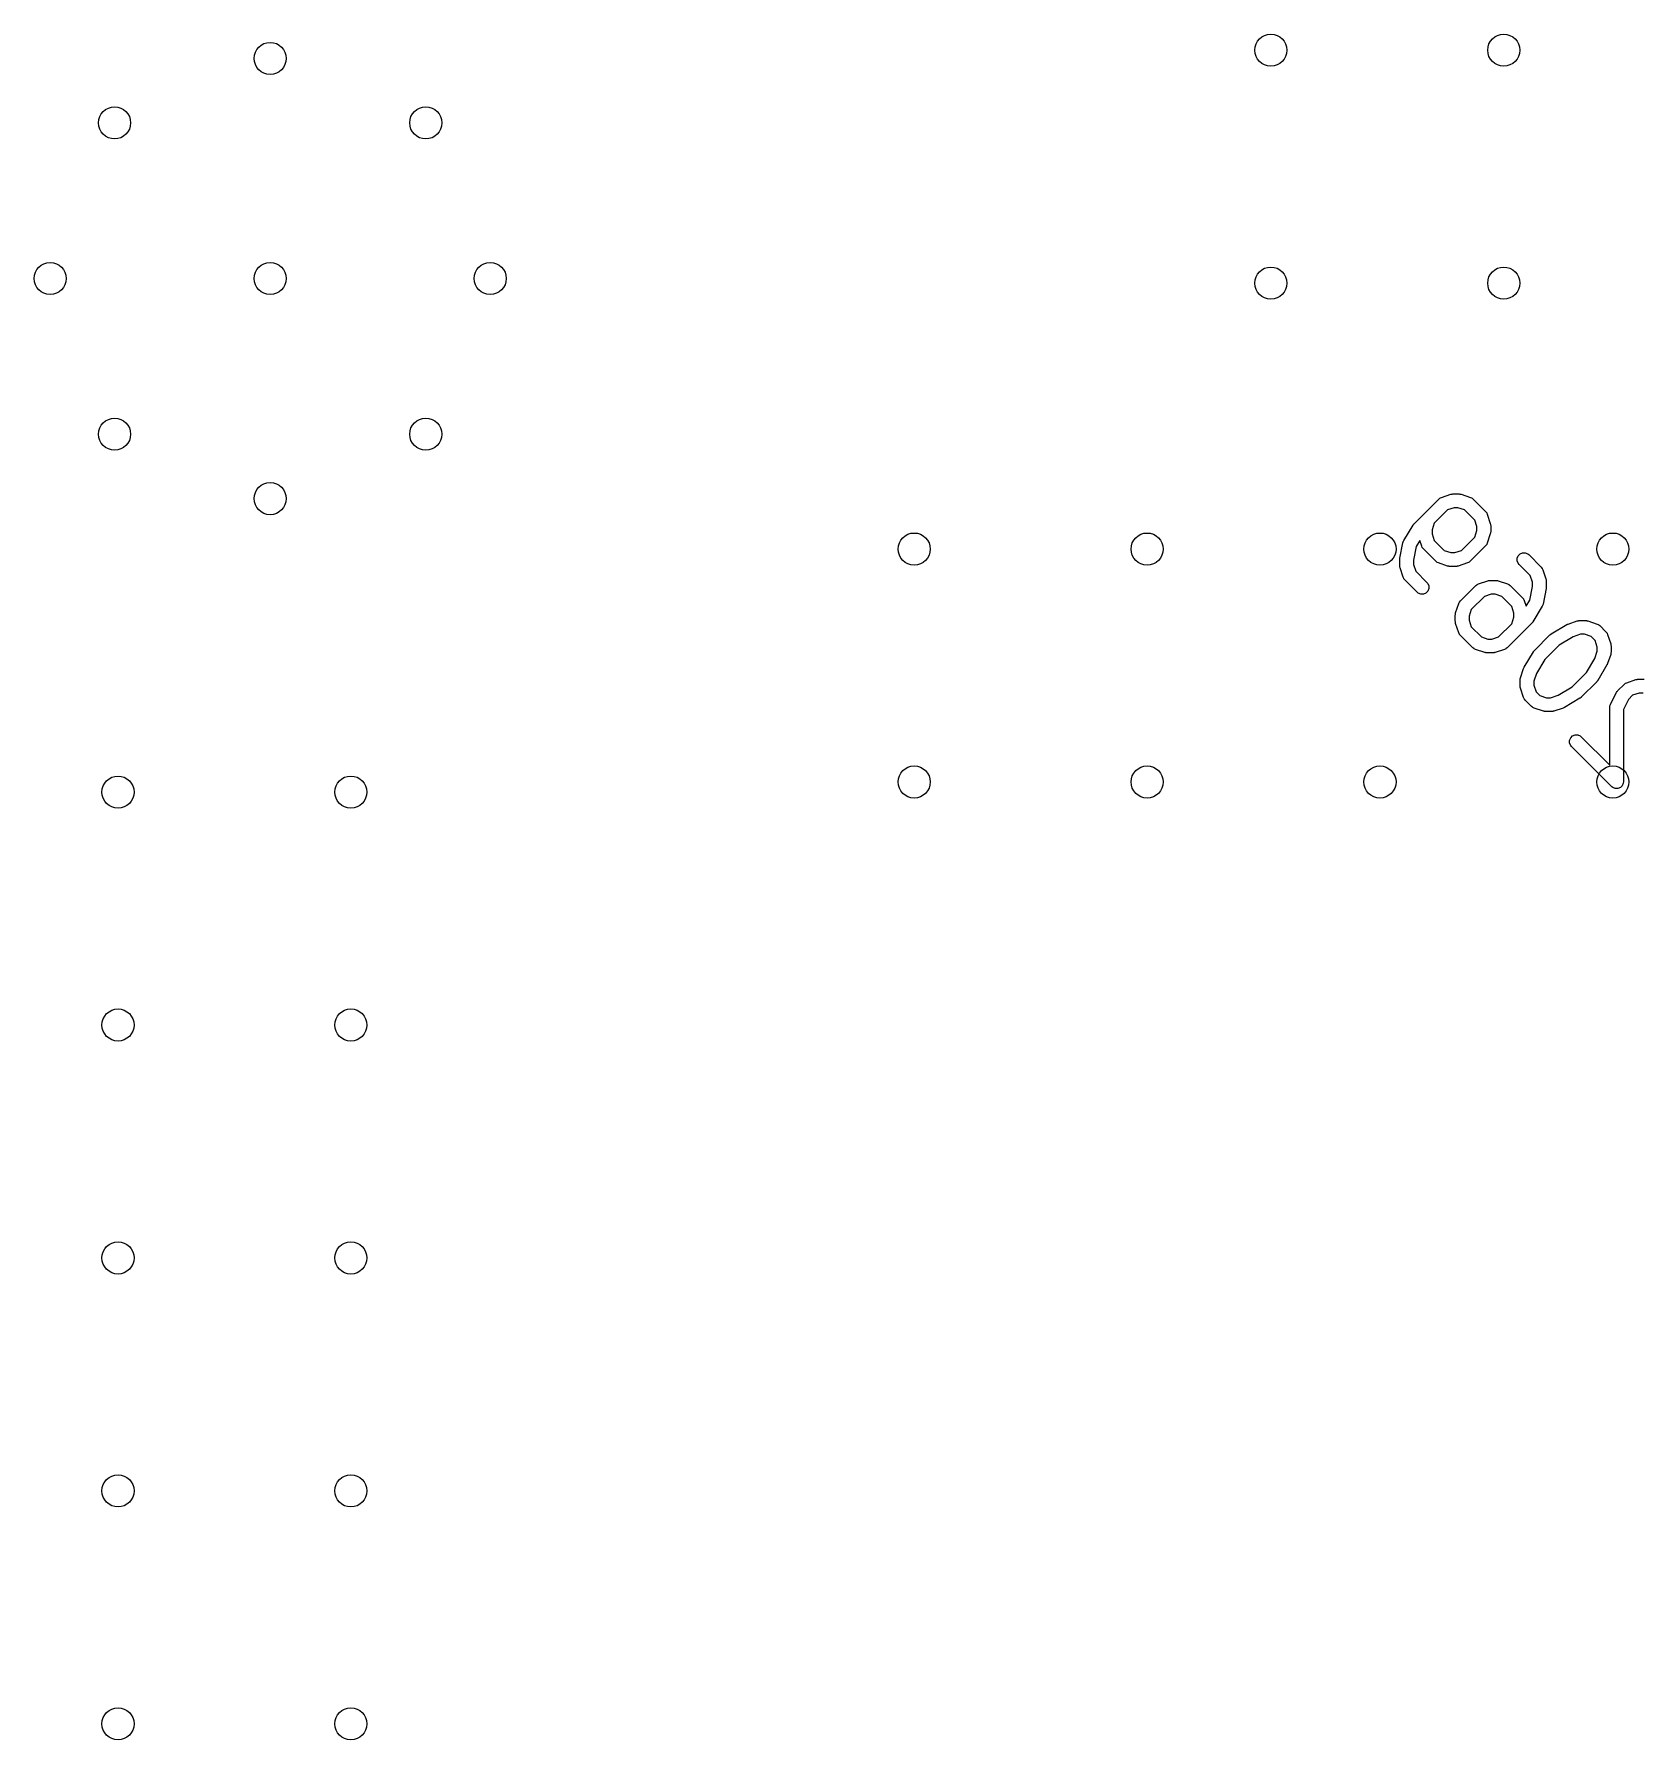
# Model space of a CAD drawing. Extents: x 0.29 to 2.1, y 0.2 to 2.1.
# Drawn here: x 0.299 to 0.988, y 1.373 to 2.105 of the extents above; entities that cross this region are included whole.
import ezdxf

# ---------------------------------------------------------------- set-up
doc = ezdxf.new("R2010")
doc.units = 0
doc.header["$MEASUREMENT"] = 0
doc.layers.add('BLACK', color=7, linetype='CONTINUOUS')

msp = doc.modelspace()

# ---------------------------------------------------------------- linework, layer by layer
at = {"layer": 'BLACK', "linetype": 'CONTINUOUS'}
for p, q in [((0.89123, 1.89471), (0.90183, 1.90532)), ((0.90183, 1.90532), (0.90228, 1.90568)), ((0.90228, 1.90568), (0.90238, 1.90573)), ((0.90238, 1.90573), (0.90246, 1.90579)), ((0.90246, 1.90579), (0.90299, 1.90603)), ((0.90299, 1.90603), (0.90696, 1.90736)), ((0.90696, 1.90736), (0.90725, 1.90742)), ((0.90725, 1.90742), (0.90732, 1.90745)), ((0.90732, 1.90745), (0.90743, 1.90746)), ((0.90743, 1.90746), (0.90753, 1.90748)), ((0.90753, 1.90748), (0.90761, 1.90748)), ((0.90761, 1.90748), (0.9079, 1.90751)), ((0.9079, 1.90751), (0.91055, 1.90751)), ((0.91055, 1.90751), (0.91084, 1.90748)), ((0.91084, 1.90748), (0.91092, 1.90748)), ((0.91092, 1.90748), (0.91102, 1.90746)), ((0.91102, 1.90746), (0.91113, 1.90745)), ((0.91113, 1.90745), (0.9112, 1.90742)), ((0.9112, 1.90742), (0.91148, 1.90736)), ((0.91148, 1.90736), (0.91546, 1.90603)), ((0.91546, 1.90603), (0.91599, 1.90579)), ((0.91599, 1.90579), (0.91607, 1.90573)), ((0.91607, 1.90573), (0.91617, 1.90568)), ((0.91617, 1.90568), (0.91661, 1.90532)), ((0.91661, 1.90532), (0.92192, 1.90002)), ((0.90552, 1.90065), (0.89987, 1.89501)), ((0.90838, 1.9016), (0.90552, 1.90065)), ((0.91007, 1.9016), (0.90838, 1.9016)), ((0.91293, 1.90065), (0.91007, 1.9016)), ((0.91725, 1.89633), (0.91293, 1.90065)), ((0.92192, 1.90002), (0.92228, 1.89957)), ((0.92228, 1.89957), (0.92232, 1.89947)), ((0.92232, 1.89947), (0.92239, 1.89939)), ((0.92239, 1.89939), (0.92263, 1.89886)), ((0.92263, 1.89886), (0.92396, 1.89488)), ((0.88681, 1.88752), (0.89078, 1.89414)), ((0.89078, 1.89414), (0.89084, 1.89422)), ((0.89084, 1.89422), (0.89086, 1.89426)), ((0.89086, 1.89426), (0.891, 1.89443)), ((0.891, 1.89443), (0.89113, 1.89461)), ((0.89113, 1.89461), (0.89116, 1.89463)), ((0.89116, 1.89463), (0.89123, 1.89471)), ((0.89987, 1.89501), (0.89892, 1.89215)), ((0.89892, 1.89215), (0.89892, 1.89045)), ((0.89892, 1.89045), (0.89987, 1.88759)), ((0.9182, 1.89347), (0.91725, 1.89633)), ((0.91725, 1.88892), (0.9182, 1.89178)), ((0.9182, 1.89178), (0.9182, 1.89347)), ((0.92396, 1.89037), (0.92263, 1.88639)), ((0.92396, 1.89488), (0.92402, 1.8946)), ((0.92402, 1.89065), (0.92396, 1.89037)), ((0.92402, 1.8946), (0.92405, 1.89453)), ((0.92405, 1.89072), (0.92402, 1.89065)), ((0.92405, 1.89453), (0.92406, 1.89442)), ((0.92406, 1.89083), (0.92405, 1.89072)), ((0.92406, 1.89442), (0.92408, 1.89432)), ((0.92408, 1.89093), (0.92406, 1.89083)), ((0.92408, 1.89432), (0.92408, 1.89424)), ((0.92408, 1.89424), (0.92411, 1.89395)), ((0.92411, 1.8913), (0.92408, 1.89101)), ((0.92408, 1.89101), (0.92408, 1.89093)), ((0.92411, 1.89395), (0.92411, 1.8913)), ((0.88512, 1.87995), (0.88644, 1.88658)), ((0.88644, 1.88658), (0.88655, 1.88692)), ((0.88655, 1.88692), (0.88656, 1.88699)), ((0.88656, 1.88699), (0.88659, 1.88706)), ((0.88659, 1.88706), (0.88661, 1.88713)), ((0.88661, 1.88713), (0.88665, 1.88719)), ((0.88665, 1.88719), (0.88681, 1.88752)), ((0.89213, 1.88492), (0.89097, 1.87908)), ((0.89368, 1.88749), (0.89213, 1.88492)), ((0.89449, 1.88506), (0.89368, 1.88749)), ((0.89473, 1.88453), (0.89449, 1.88506)), ((0.8948, 1.88445), (0.89473, 1.88453)), ((0.89484, 1.88436), (0.8948, 1.88445)), ((0.8952, 1.88391), (0.89484, 1.88436)), ((0.90051, 1.87861), (0.8952, 1.88391)), ((0.89987, 1.88759), (0.90419, 1.88327)), ((0.90419, 1.88327), (0.90705, 1.88232)), ((0.90705, 1.88232), (0.90874, 1.88232)), ((0.90874, 1.88232), (0.91161, 1.88327)), ((0.91161, 1.88327), (0.91725, 1.88892)), ((0.92192, 1.88523), (0.91529, 1.87861)), ((0.92228, 1.88568), (0.92192, 1.88523)), ((0.92232, 1.88578), (0.92228, 1.88568)), ((0.92239, 1.88586), (0.92232, 1.88578)), ((0.92263, 1.88639), (0.92239, 1.88586)), ((0.93675, 1.88182), (0.93781, 1.88226)), ((0.93781, 1.88226), (0.93896, 1.88226)), ((0.93896, 1.88226), (0.94003, 1.88182)), ((0.88506, 1.87937), (0.88509, 1.87966)), ((0.88506, 1.87672), (0.88506, 1.87937)), ((0.88506, 1.87937), (0.88506, 1.87937)), ((0.88506, 1.87937), (0.88506, 1.87937)), ((0.88509, 1.87643), (0.88506, 1.87672)), ((0.88508, 1.87635), (0.88509, 1.87643)), ((0.88511, 1.87625), (0.88508, 1.87635)), ((0.88509, 1.87966), (0.88512, 1.87994)), ((0.88512, 1.87614), (0.88511, 1.87625)), ((0.88512, 1.87994), (0.88512, 1.87995)), ((0.88512, 1.87994), (0.88512, 1.87994)), ((0.88515, 1.87607), (0.88512, 1.87614)), ((0.88521, 1.87578), (0.88515, 1.87607)), ((0.88654, 1.87181), (0.88521, 1.87578)), ((0.89097, 1.87908), (0.89097, 1.8772)), ((0.89097, 1.8772), (0.89192, 1.87433)), ((0.90095, 1.87824), (0.90051, 1.87861)), ((0.90105, 1.8782), (0.90095, 1.87824)), ((0.90113, 1.87813), (0.90105, 1.8782)), ((0.90166, 1.87789), (0.90113, 1.87813)), ((0.90564, 1.87657), (0.90166, 1.87789)), ((0.90592, 1.8765), (0.90564, 1.87657)), ((0.906, 1.87647), (0.90592, 1.8765)), ((0.9061, 1.87646), (0.906, 1.87647)), ((0.9062, 1.87644), (0.9061, 1.87646)), ((0.90628, 1.87644), (0.9062, 1.87644)), ((0.90657, 1.87642), (0.90628, 1.87644)), ((0.90922, 1.87642), (0.90657, 1.87642)), ((0.90952, 1.87644), (0.90922, 1.87642)), ((0.90959, 1.87644), (0.90952, 1.87644)), ((0.9097, 1.87646), (0.90959, 1.87644)), ((0.9098, 1.87647), (0.9097, 1.87646)), ((0.90987, 1.8765), (0.9098, 1.87647)), ((0.91016, 1.87657), (0.90987, 1.8765)), ((0.91413, 1.87789), (0.91016, 1.87657)), ((0.91466, 1.87813), (0.91413, 1.87789)), ((0.91474, 1.8782), (0.91466, 1.87813)), ((0.91484, 1.87824), (0.91474, 1.8782)), ((0.91529, 1.87861), (0.91484, 1.87824)), ((0.93549, 1.87994), (0.93593, 1.88101)), ((0.93549, 1.87879), (0.93549, 1.87994)), ((0.93593, 1.87773), (0.93549, 1.87879)), ((0.93593, 1.88101), (0.93675, 1.88182)), ((0.9363, 1.87728), (0.93593, 1.87773)), ((0.94111, 1.87247), (0.9363, 1.87728)), ((0.94003, 1.88182), (0.94048, 1.88146)), ((0.94048, 1.88146), (0.94578, 1.87615)), ((0.94578, 1.87615), (0.94615, 1.87571)), ((0.94615, 1.87571), (0.94619, 1.87561)), ((0.94619, 1.87561), (0.94626, 1.87553)), ((0.94626, 1.87553), (0.94649, 1.875)), ((0.94649, 1.875), (0.94782, 1.87102)), ((0.88677, 1.87128), (0.88654, 1.87181)), ((0.88684, 1.8712), (0.88677, 1.87128)), ((0.88688, 1.8711), (0.88684, 1.8712)), ((0.88725, 1.87065), (0.88688, 1.8711)), ((0.89255, 1.86535), (0.88725, 1.87065)), ((0.89192, 1.87433), (0.89673, 1.86952)), ((0.89673, 1.86952), (0.8971, 1.86908)), ((0.8971, 1.86908), (0.89754, 1.86801)), ((0.89754, 1.86801), (0.89754, 1.86686)), ((0.91111, 1.86157), (0.91774, 1.8682)), ((0.91774, 1.8682), (0.91819, 1.86857)), ((0.91819, 1.86857), (0.91829, 1.86861)), ((0.91829, 1.86861), (0.91837, 1.86868)), ((0.91837, 1.86868), (0.9189, 1.86891)), ((0.9189, 1.86891), (0.92287, 1.87024)), ((0.92287, 1.87024), (0.92316, 1.8703)), ((0.92316, 1.8703), (0.92323, 1.87033)), ((0.92323, 1.87033), (0.92333, 1.87034)), ((0.92333, 1.87034), (0.92344, 1.87037)), ((0.92344, 1.87037), (0.92351, 1.87036)), ((0.92351, 1.87036), (0.92381, 1.87039)), ((0.92381, 1.87039), (0.92646, 1.87039)), ((0.92646, 1.87039), (0.92675, 1.87036)), ((0.92675, 1.87036), (0.92683, 1.87037)), ((0.92683, 1.87037), (0.92693, 1.87034)), ((0.92693, 1.87034), (0.92703, 1.87033)), ((0.92703, 1.87033), (0.92711, 1.8703)), ((0.92711, 1.8703), (0.92739, 1.87024)), ((0.92739, 1.87024), (0.93137, 1.86891)), ((0.93137, 1.86891), (0.9319, 1.86868)), ((0.9319, 1.86868), (0.93198, 1.86861)), ((0.93198, 1.86861), (0.93207, 1.86857)), ((0.93207, 1.86857), (0.93252, 1.8682)), ((0.93252, 1.8682), (0.93782, 1.8629)), ((0.9409, 1.86189), (0.94206, 1.86773)), ((0.94206, 1.86961), (0.94111, 1.87247)), ((0.94206, 1.86773), (0.94206, 1.86961)), ((0.94782, 1.87102), (0.94788, 1.87074)), ((0.94788, 1.87074), (0.94791, 1.87066)), ((0.94791, 1.87066), (0.94792, 1.87056)), ((0.94792, 1.87056), (0.94795, 1.87046)), ((0.94795, 1.87046), (0.94794, 1.87038)), ((0.94794, 1.87038), (0.94797, 1.87009)), ((0.94797, 1.86743), (0.94794, 1.86716)), ((0.94797, 1.87009), (0.94797, 1.86744)), ((0.94797, 1.86744), (0.94797, 1.86743)), ((0.94797, 1.86743), (0.94797, 1.86743)), ((0.893, 1.86498), (0.89255, 1.86535)), ((0.89407, 1.86454), (0.893, 1.86498)), ((0.89522, 1.86454), (0.89407, 1.86454)), ((0.89628, 1.86498), (0.89522, 1.86454)), ((0.8971, 1.8658), (0.89628, 1.86498)), ((0.89754, 1.86686), (0.8971, 1.8658)), ((0.90907, 1.85644), (0.9104, 1.86042)), ((0.9104, 1.86042), (0.91064, 1.86095)), ((0.91064, 1.86095), (0.9107, 1.86103)), ((0.9107, 1.86103), (0.91075, 1.86112)), ((0.91075, 1.86112), (0.91111, 1.86157)), ((0.92142, 1.86353), (0.91578, 1.85789)), ((0.92429, 1.86448), (0.92142, 1.86353)), ((0.92598, 1.86448), (0.92429, 1.86448)), ((0.92884, 1.86353), (0.92598, 1.86448)), ((0.93316, 1.85921), (0.92884, 1.86353)), ((0.93782, 1.8629), (0.93819, 1.86245)), ((0.93819, 1.86245), (0.93823, 1.86235)), ((0.93823, 1.86235), (0.9383, 1.86227)), ((0.9383, 1.86227), (0.93854, 1.86174)), ((0.93854, 1.86174), (0.93935, 1.85931)), ((0.93935, 1.85931), (0.9409, 1.86189)), ((0.94659, 1.86023), (0.94648, 1.85988)), ((0.94791, 1.86686), (0.94659, 1.86023)), ((0.94794, 1.86716), (0.94791, 1.86686)), ((0.94791, 1.86686), (0.94791, 1.86686)), ((0.94791, 1.86686), (0.94791, 1.86686)), ((0.90892, 1.85551), (0.90895, 1.8558)), ((0.90892, 1.85285), (0.90892, 1.85551)), ((0.90895, 1.85256), (0.90892, 1.85285)), ((0.90895, 1.85588), (0.90897, 1.85598)), ((0.90895, 1.8558), (0.90895, 1.85588)), ((0.90897, 1.85598), (0.90898, 1.85608)), ((0.90898, 1.85608), (0.90901, 1.85615)), ((0.90901, 1.85615), (0.90907, 1.85644)), ((0.91578, 1.85789), (0.91483, 1.85503)), ((0.91483, 1.85503), (0.91483, 1.85333)), ((0.91483, 1.85333), (0.91578, 1.85047)), ((0.93411, 1.85635), (0.93316, 1.85921)), ((0.93316, 1.8518), (0.93411, 1.85466)), ((0.93411, 1.85466), (0.93411, 1.85635)), ((0.94622, 1.85929), (0.94225, 1.85266)), ((0.94638, 1.85962), (0.94622, 1.85929)), ((0.94642, 1.85968), (0.94638, 1.85962)), ((0.94644, 1.85975), (0.94642, 1.85968)), ((0.94647, 1.85981), (0.94644, 1.85975)), ((0.94648, 1.85988), (0.94647, 1.85981)), ((0.95734, 1.85168), (0.96132, 1.853)), ((0.96132, 1.853), (0.9616, 1.85307)), ((0.9616, 1.85307), (0.96167, 1.8531)), ((0.96167, 1.8531), (0.96178, 1.85311)), ((0.96178, 1.85311), (0.96188, 1.85313)), ((0.96188, 1.85313), (0.96196, 1.85313)), ((0.96196, 1.85313), (0.96225, 1.85316)), ((0.96225, 1.85316), (0.9649, 1.85316)), ((0.9649, 1.85316), (0.96519, 1.85313)), ((0.96519, 1.85313), (0.96527, 1.85313)), ((0.96527, 1.85313), (0.96537, 1.85311)), ((0.96537, 1.85311), (0.96548, 1.8531)), ((0.96548, 1.8531), (0.96555, 1.85307)), ((0.96555, 1.85307), (0.96584, 1.853)), ((0.96584, 1.853), (0.96981, 1.85168)), ((0.90895, 1.85249), (0.90895, 1.85256)), ((0.90897, 1.85238), (0.90895, 1.85249)), ((0.90898, 1.85228), (0.90897, 1.85238)), ((0.90901, 1.85221), (0.90898, 1.85228)), ((0.90907, 1.85192), (0.90901, 1.85221)), ((0.9104, 1.84794), (0.90907, 1.85192)), ((0.91064, 1.84742), (0.9104, 1.84794)), ((0.9107, 1.84734), (0.91064, 1.84742)), ((0.91075, 1.84724), (0.9107, 1.84734)), ((0.91111, 1.84679), (0.91075, 1.84724)), ((0.91642, 1.84149), (0.91111, 1.84679)), ((0.91578, 1.85047), (0.9201, 1.84616)), ((0.9201, 1.84616), (0.92296, 1.8452)), ((0.92465, 1.8452), (0.92751, 1.84616)), ((0.92751, 1.84616), (0.93316, 1.8518)), ((0.9418, 1.85209), (0.9312, 1.84149)), ((0.94187, 1.85217), (0.9418, 1.85209)), ((0.9419, 1.8522), (0.94187, 1.85217)), ((0.94203, 1.85237), (0.9419, 1.8522)), ((0.94217, 1.85254), (0.94203, 1.85237)), ((0.94219, 1.85258), (0.94217, 1.85254)), ((0.94225, 1.85266), (0.94219, 1.85258)), ((0.94293, 1.84036), (0.94956, 1.84699)), ((0.94956, 1.84699), (0.94963, 1.84705)), ((0.94963, 1.84705), (0.94966, 1.84709)), ((0.94966, 1.84709), (0.94984, 1.84722)), ((0.94984, 1.84722), (0.95, 1.84736)), ((0.95, 1.84736), (0.95004, 1.84737)), ((0.95004, 1.84737), (0.95013, 1.84743)), ((0.95013, 1.84743), (0.95675, 1.85141)), ((0.95951, 1.84618), (0.95348, 1.84256)), ((0.95675, 1.85141), (0.95679, 1.85143)), ((0.95679, 1.85143), (0.95681, 1.85144)), ((0.95681, 1.85144), (0.95705, 1.85155)), ((0.95705, 1.85155), (0.95728, 1.85166)), ((0.95728, 1.85166), (0.9573, 1.85166)), ((0.9573, 1.85166), (0.95734, 1.85168)), ((0.96273, 1.84725), (0.95951, 1.84618)), ((0.96442, 1.84725), (0.96273, 1.84725)), ((0.96728, 1.8463), (0.96442, 1.84725)), ((0.96895, 1.84463), (0.96728, 1.8463)), ((0.96981, 1.85168), (0.97034, 1.85144)), ((0.97034, 1.85144), (0.97042, 1.85137)), ((0.97042, 1.85137), (0.97052, 1.85133)), ((0.97052, 1.85133), (0.97097, 1.85097)), ((0.97097, 1.85097), (0.97362, 1.84831)), ((0.97362, 1.84831), (0.97398, 1.84787)), ((0.97398, 1.84787), (0.97403, 1.84777)), ((0.97403, 1.84777), (0.97409, 1.84769)), ((0.97409, 1.84769), (0.97433, 1.84716)), ((0.97433, 1.84716), (0.97566, 1.84318)), ((0.91686, 1.84112), (0.91642, 1.84149)), ((0.91696, 1.84108), (0.91686, 1.84112)), ((0.91704, 1.84101), (0.91696, 1.84108)), ((0.91757, 1.84077), (0.91704, 1.84101)), ((0.92155, 1.83945), (0.91757, 1.84077)), ((0.92183, 1.83938), (0.92155, 1.83945)), ((0.9219, 1.83935), (0.92183, 1.83938)), ((0.92201, 1.83934), (0.9219, 1.83935)), ((0.92211, 1.83932), (0.92201, 1.83934)), ((0.92219, 1.83933), (0.92211, 1.83932)), ((0.92248, 1.8393), (0.92219, 1.83933)), ((0.92513, 1.8393), (0.92248, 1.8393)), ((0.92296, 1.8452), (0.92465, 1.8452)), ((0.92542, 1.83933), (0.92513, 1.8393)), ((0.9255, 1.83932), (0.92542, 1.83933)), ((0.9256, 1.83934), (0.9255, 1.83932)), ((0.92571, 1.83935), (0.9256, 1.83934)), ((0.92578, 1.83938), (0.92571, 1.83935)), ((0.92607, 1.83945), (0.92578, 1.83938)), ((0.93004, 1.84077), (0.92607, 1.83945)), ((0.93057, 1.84101), (0.93004, 1.84077)), ((0.93065, 1.84108), (0.93057, 1.84101)), ((0.93075, 1.84112), (0.93065, 1.84108)), ((0.9312, 1.84149), (0.93075, 1.84112)), ((0.93851, 1.83316), (0.94248, 1.83979)), ((0.94248, 1.83979), (0.94254, 1.83987)), ((0.94254, 1.83987), (0.94256, 1.83991)), ((0.94256, 1.83991), (0.9427, 1.84008)), ((0.9427, 1.84008), (0.94283, 1.84026)), ((0.94283, 1.84026), (0.94286, 1.84028)), ((0.94286, 1.84028), (0.94293, 1.84036)), ((0.95348, 1.84256), (0.94736, 1.83644)), ((0.96883, 1.83686), (0.9699, 1.84008)), ((0.9699, 1.84177), (0.96895, 1.84463)), ((0.9699, 1.84008), (0.9699, 1.84177)), ((0.97566, 1.83866), (0.97433, 1.83469)), ((0.97566, 1.84318), (0.97572, 1.8429)), ((0.97572, 1.83895), (0.97566, 1.83866)), ((0.97572, 1.8429), (0.97575, 1.84283)), ((0.97575, 1.83902), (0.97572, 1.83895)), ((0.97575, 1.84283), (0.97576, 1.84272)), ((0.97576, 1.83913), (0.97575, 1.83902)), ((0.97576, 1.84272), (0.97578, 1.84262)), ((0.97578, 1.83923), (0.97576, 1.83913)), ((0.97578, 1.84262), (0.97578, 1.84254)), ((0.97578, 1.84254), (0.97581, 1.84225)), ((0.97581, 1.8396), (0.97578, 1.83931)), ((0.97578, 1.83931), (0.97578, 1.83923)), ((0.97581, 1.84225), (0.97581, 1.8396)), ((0.93691, 1.8286), (0.93824, 1.83258)), ((0.93824, 1.83258), (0.93826, 1.83262)), ((0.93826, 1.83264), (0.93837, 1.83287)), ((0.93826, 1.83262), (0.93826, 1.83264)), ((0.93837, 1.83287), (0.93847, 1.83311)), ((0.93847, 1.83311), (0.93849, 1.83312)), ((0.93849, 1.83312), (0.93851, 1.83316)), ((0.94736, 1.83644), (0.94374, 1.8304)), ((0.95909, 1.82471), (0.96521, 1.83082)), ((0.96521, 1.83082), (0.96883, 1.83686)), ((0.97406, 1.8341), (0.97008, 1.82747)), ((0.97408, 1.83414), (0.97406, 1.8341)), ((0.97409, 1.83416), (0.97408, 1.83414)), ((0.9742, 1.83439), (0.97409, 1.83416)), ((0.97431, 1.83463), (0.9742, 1.83439)), ((0.97433, 1.83469), (0.97431, 1.83465)), ((0.97431, 1.83465), (0.97431, 1.83463)), ((0.93676, 1.82767), (0.93679, 1.82796)), ((0.93676, 1.82502), (0.93676, 1.82767)), ((0.93679, 1.82472), (0.93676, 1.82502)), ((0.93678, 1.82804), (0.93681, 1.82814)), ((0.93679, 1.82796), (0.93678, 1.82804)), ((0.93678, 1.82465), (0.93679, 1.82472)), ((0.93681, 1.82454), (0.93678, 1.82465)), ((0.93681, 1.82814), (0.93682, 1.82824)), ((0.93682, 1.82444), (0.93681, 1.82454)), ((0.93682, 1.82824), (0.93685, 1.82832)), ((0.93685, 1.82437), (0.93682, 1.82444)), ((0.93685, 1.82832), (0.93691, 1.8286)), ((0.93691, 1.82408), (0.93685, 1.82437)), ((0.93824, 1.82011), (0.93691, 1.82408)), ((0.94374, 1.8304), (0.94267, 1.82719)), ((0.94267, 1.82719), (0.94267, 1.82549)), ((0.94267, 1.82549), (0.94362, 1.82263)), ((0.95305, 1.82109), (0.95909, 1.82471)), ((0.96964, 1.8269), (0.96301, 1.82028)), ((0.9697, 1.82698), (0.96964, 1.8269)), ((0.96974, 1.82701), (0.9697, 1.82698)), ((0.96987, 1.82718), (0.96974, 1.82701)), ((0.97001, 1.82735), (0.96987, 1.82718)), ((0.97002, 1.82739), (0.97001, 1.82735)), ((0.97008, 1.82747), (0.97002, 1.82739)), ((0.97872, 1.82313), (0.98137, 1.82578)), ((0.98137, 1.82578), (0.98182, 1.82615)), ((0.98182, 1.82615), (0.98192, 1.82619)), ((0.98192, 1.82619), (0.982, 1.82626)), ((0.982, 1.82626), (0.98253, 1.82649)), ((0.98253, 1.82649), (0.9865, 1.82782)), ((0.9865, 1.82782), (0.98679, 1.82788)), ((0.98679, 1.82788), (0.98686, 1.82791)), ((0.98686, 1.82791), (0.98697, 1.82792)), ((0.98697, 1.82792), (0.98707, 1.82795)), ((0.98707, 1.82795), (0.98715, 1.82794)), ((0.98715, 1.82794), (0.98744, 1.82797)), ((0.98744, 1.82797), (0.99009, 1.82797)), ((0.93847, 1.81958), (0.93824, 1.82011)), ((0.93854, 1.8195), (0.93847, 1.81958)), ((0.93858, 1.8194), (0.93854, 1.8195)), ((0.93895, 1.81895), (0.93858, 1.8194)), ((0.9416, 1.8163), (0.93895, 1.81895)), ((0.94205, 1.81593), (0.9416, 1.8163)), ((0.94362, 1.82263), (0.94529, 1.82097)), ((0.94529, 1.82097), (0.94815, 1.82001)), ((0.94815, 1.82001), (0.94984, 1.82001)), ((0.94984, 1.82001), (0.95305, 1.82109)), ((0.96244, 1.81983), (0.95582, 1.81586)), ((0.96252, 1.81989), (0.96244, 1.81983)), ((0.96256, 1.81991), (0.96252, 1.81989)), ((0.96273, 1.82005), (0.96256, 1.81991)), ((0.96291, 1.82018), (0.96273, 1.82005)), ((0.96293, 1.82021), (0.96291, 1.82018)), ((0.96301, 1.82028), (0.96293, 1.82021)), ((0.97521, 1.81574), (0.97526, 1.81631)), ((0.97526, 1.81631), (0.9753, 1.81641)), ((0.9753, 1.81641), (0.97531, 1.81652)), ((0.97531, 1.81652), (0.97552, 1.81706)), ((0.97552, 1.81706), (0.97817, 1.82236)), ((0.97817, 1.82236), (0.97832, 1.82261)), ((0.97832, 1.82261), (0.97835, 1.82268)), ((0.97835, 1.82268), (0.97842, 1.82276)), ((0.97842, 1.82276), (0.97848, 1.82285)), ((0.97848, 1.82285), (0.97854, 1.8229)), ((0.97854, 1.8229), (0.97872, 1.82313)), ((0.98324, 1.81929), (0.98111, 1.81504)), ((0.98506, 1.82111), (0.98324, 1.81929)), ((0.98792, 1.82206), (0.98506, 1.82111)), ((0.98961, 1.82206), (0.98792, 1.82206)), ((0.94215, 1.81589), (0.94205, 1.81593)), ((0.94223, 1.81582), (0.94215, 1.81589)), ((0.94276, 1.81559), (0.94223, 1.81582)), ((0.94673, 1.81426), (0.94276, 1.81559)), ((0.94702, 1.8142), (0.94673, 1.81426)), ((0.94709, 1.81417), (0.94702, 1.8142)), ((0.9472, 1.81416), (0.94709, 1.81417)), ((0.9473, 1.81413), (0.9472, 1.81416)), ((0.94738, 1.81414), (0.9473, 1.81413)), ((0.94767, 1.81411), (0.94738, 1.81414)), ((0.95032, 1.81411), (0.94767, 1.81411)), ((0.95061, 1.81414), (0.95032, 1.81411)), ((0.95069, 1.81413), (0.95061, 1.81414)), ((0.95079, 1.81416), (0.95069, 1.81413)), ((0.9509, 1.81417), (0.95079, 1.81416)), ((0.95097, 1.8142), (0.9509, 1.81417)), ((0.95125, 1.81426), (0.95097, 1.8142)), ((0.95523, 1.81559), (0.95125, 1.81426)), ((0.95527, 1.8156), (0.95523, 1.81559)), ((0.95529, 1.81561), (0.95527, 1.8156)), ((0.95552, 1.81572), (0.95529, 1.81561)), ((0.95576, 1.81582), (0.95552, 1.81572)), ((0.95577, 1.81584), (0.95576, 1.81582)), ((0.95582, 1.81586), (0.95577, 1.81584)), ((0.97521, 1.79105), (0.97521, 1.81574)), ((0.98111, 1.81504), (0.98111, 1.78392)), ((0.95803, 1.80173), (0.95847, 1.80279)), ((0.95803, 1.80058), (0.95803, 1.80173)), ((0.95847, 1.80279), (0.95928, 1.80361)), ((0.95928, 1.80361), (0.96035, 1.80405)), ((0.96035, 1.80405), (0.9615, 1.80405)), ((0.9615, 1.80405), (0.96256, 1.80361)), ((0.96256, 1.80361), (0.96301, 1.80324)), ((0.96301, 1.80324), (0.97521, 1.79105)), ((0.95847, 1.79951), (0.95803, 1.80058)), ((0.95884, 1.79907), (0.95847, 1.79951)), ((0.97607, 1.78183), (0.95884, 1.79907)), ((0.97652, 1.78147), (0.97607, 1.78183)), ((0.97758, 1.78102), (0.97652, 1.78147)), ((0.97873, 1.78102), (0.97758, 1.78102)), ((0.97758, 1.78102), (0.97758, 1.78102)), ((0.9798, 1.78147), (0.97873, 1.78102)), ((0.97873, 1.78102), (0.97873, 1.78102)), ((0.98061, 1.78228), (0.9798, 1.78147)), ((0.98105, 1.78334), (0.98061, 1.78228)), ((0.98111, 1.78392), (0.98105, 1.78334))]:
    msp.add_line(p, q, dxfattribs=at)
at = {"layer": 'BLACK'}
for centre in [(0.82972, 2.09803), (0.82972, 2.09803), (0.92972, 2.09803), (0.92972, 2.09803), (0.4, 2.09449), (0.4, 2.09449), (0.33319, 2.06681), (0.33319, 2.06681), (0.46681, 2.06681), (0.46681, 2.06681), (0.30551, 2), (0.30551, 2), (0.4, 2), (0.4, 2), (0.49449, 2), (0.49449, 2), (0.82972, 1.99803), (0.82972, 1.99803), (0.92972, 1.99803), (0.92972, 1.99803), (0.33319, 1.93319), (0.33319, 1.93319), (0.46681, 1.93319), (0.46681, 1.93319), (0.4, 1.90551), (0.4, 1.90551), (0.67657, 1.88386), (0.67657, 1.88386), (0.77657, 1.88386), (0.77657, 1.88386), (0.87657, 1.88386), (0.87657, 1.88386), (0.97657, 1.88386), (0.97657, 1.88386), (0.67657, 1.78386), (0.67657, 1.78386), (0.77657, 1.78386), (0.77657, 1.78386), (0.87657, 1.78386), (0.87657, 1.78386), (0.97657, 1.78386), (0.97657, 1.78386), (0.33465, 1.77953), (0.33465, 1.77953), (0.43465, 1.77953), (0.43465, 1.77953), (0.33465, 1.67953), (0.33465, 1.67953), (0.43465, 1.67953), (0.43465, 1.67953), (0.33465, 1.57953), (0.33465, 1.57953), (0.43465, 1.57953), (0.43465, 1.57953), (0.33465, 1.47953), (0.33465, 1.47953), (0.43465, 1.47953), (0.43465, 1.47953), (0.33465, 1.37953), (0.33465, 1.37953), (0.43465, 1.37953), (0.43465, 1.37953)]:
    msp.add_circle(centre, 0.00689, dxfattribs=at)

doc.saveas('drawing.dxf')
